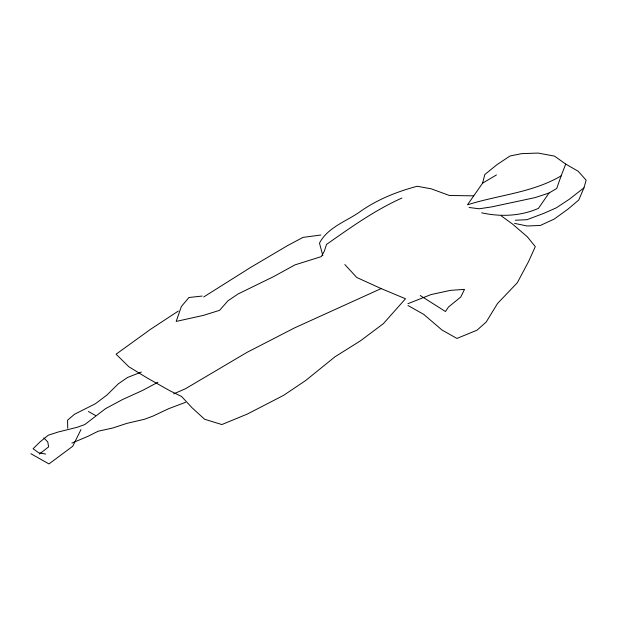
<?xml version="1.0" encoding="UTF-8"?>
<svg xmlns="http://www.w3.org/2000/svg" width="617" height="617" viewBox="0 0 617 617"><rect width="100%" height="100%" fill="white"/><g stroke="black" fill="none" stroke-linecap="round" stroke-linejoin="round"><path stroke-width="0.93" d="M565.72 164.091L561.138 175.853C532.587 192.72 498.621 194.933 467.478 204.805L482.617 183.126L484.785 174.565L497.047 164.592L510.112 155.954L521.751 153.633L538.093 153.07L554.513 156.109L565.72 164.091L578.183 171.241L586.15 180.179L583.967 187.838L578.761 200.016L568.041 209.078L554.22 219.066L540.33 225.452L527.095 225.992L514.578 223.377M561.138 175.853L556.719 188.47L549.022 193.021L535.093 197.61L491.664 206.896L479.239 208.777L469.09 207.497M80.989 429.54L72.76 446.23L48.967 463.93L30.85 453.703M549.022 193.021L538.425 208.384C520.547 216.197 500.549 216.999 481.653 212.811M39.426 454.097L48.627 446.839L47.748 441.903L43.776 437.885M583.967 187.838L569.398 199.183L556.326 207.813L543.978 213.289L526.972 219.698L515.295 220.23M178.313 311.068L150.633 329.239L116.089 354.204L128.799 366.714L146.939 377.835L169.783 390.723L181.583 396.484L191.933 407.66L204.628 419.267L221.865 424.55L247.363 414.038L283.596 395.358L305.878 380.365L335 356.788L360.39 340.877L383.404 323.64L405.492 298.759L381.144 288.579L356.78 277.496L344.834 264.539M203.726 296.962L250.649 267.416L287.591 245.581L303.009 237.383L320.871 235.015M482.617 183.126L496.477 174.935M157.929 382.255L142.519 390.453L122.451 399.585L105.499 408.685L84.784 424.565L77.056 427.319L58.453 431.939L48.388 435.155L39.958 441.957L33.087 448.744L38.616 452.755L45.658 454.058M401.914 198.049C374.758 210.212 350.718 227.449 326.516 244.425L324.318 251.181L321.31 256.603L294.995 264.87L273.424 276.709L237.938 294.031L227.951 300.841L219.575 310.343L203.317 315.403L176.184 321.426L181.336 306.556L188.941 297.51L202.152 296.067M381.144 288.579L294.702 327.828L246.9 352.43L185.324 388.818L173.739 393.839M71.919 443.091L88.138 436.234L98.165 431.221L112.896 427.974L126.824 423.385L144.656 419.221L153.155 416.012L168.588 408.716L185.594 402.307M141.37 372.028L127.457 377.511L118.24 383.874L106.787 395.188L95.273 403.811L74.456 414.292L67.561 420.185L67.723 428.275M407.93 303.687L431.113 294.54L450.503 290.36L464.501 289.365L460.76 297.039L448.497 307.011L445.474 311.531L420.231 295.512M473.733 195.844L449.377 195.489L431.329 188.864L417.254 186.257C396.407 191.764 376.1 199.977 358.593 212.734C344.996 221.835 327.457 227.843 319.483 243.121L322.845 255.693M407.968 305.484L423.725 314.377L441.949 329.987L456.919 338.432L477.003 330.203L486.188 322.051L497.495 303.541L517.331 282.717L528.592 261.508L535.301 246.623L527.311 236.781L512.257 223.848L501.189 215.827M88.416 411.5L95.512 415.503"/></g></svg>
